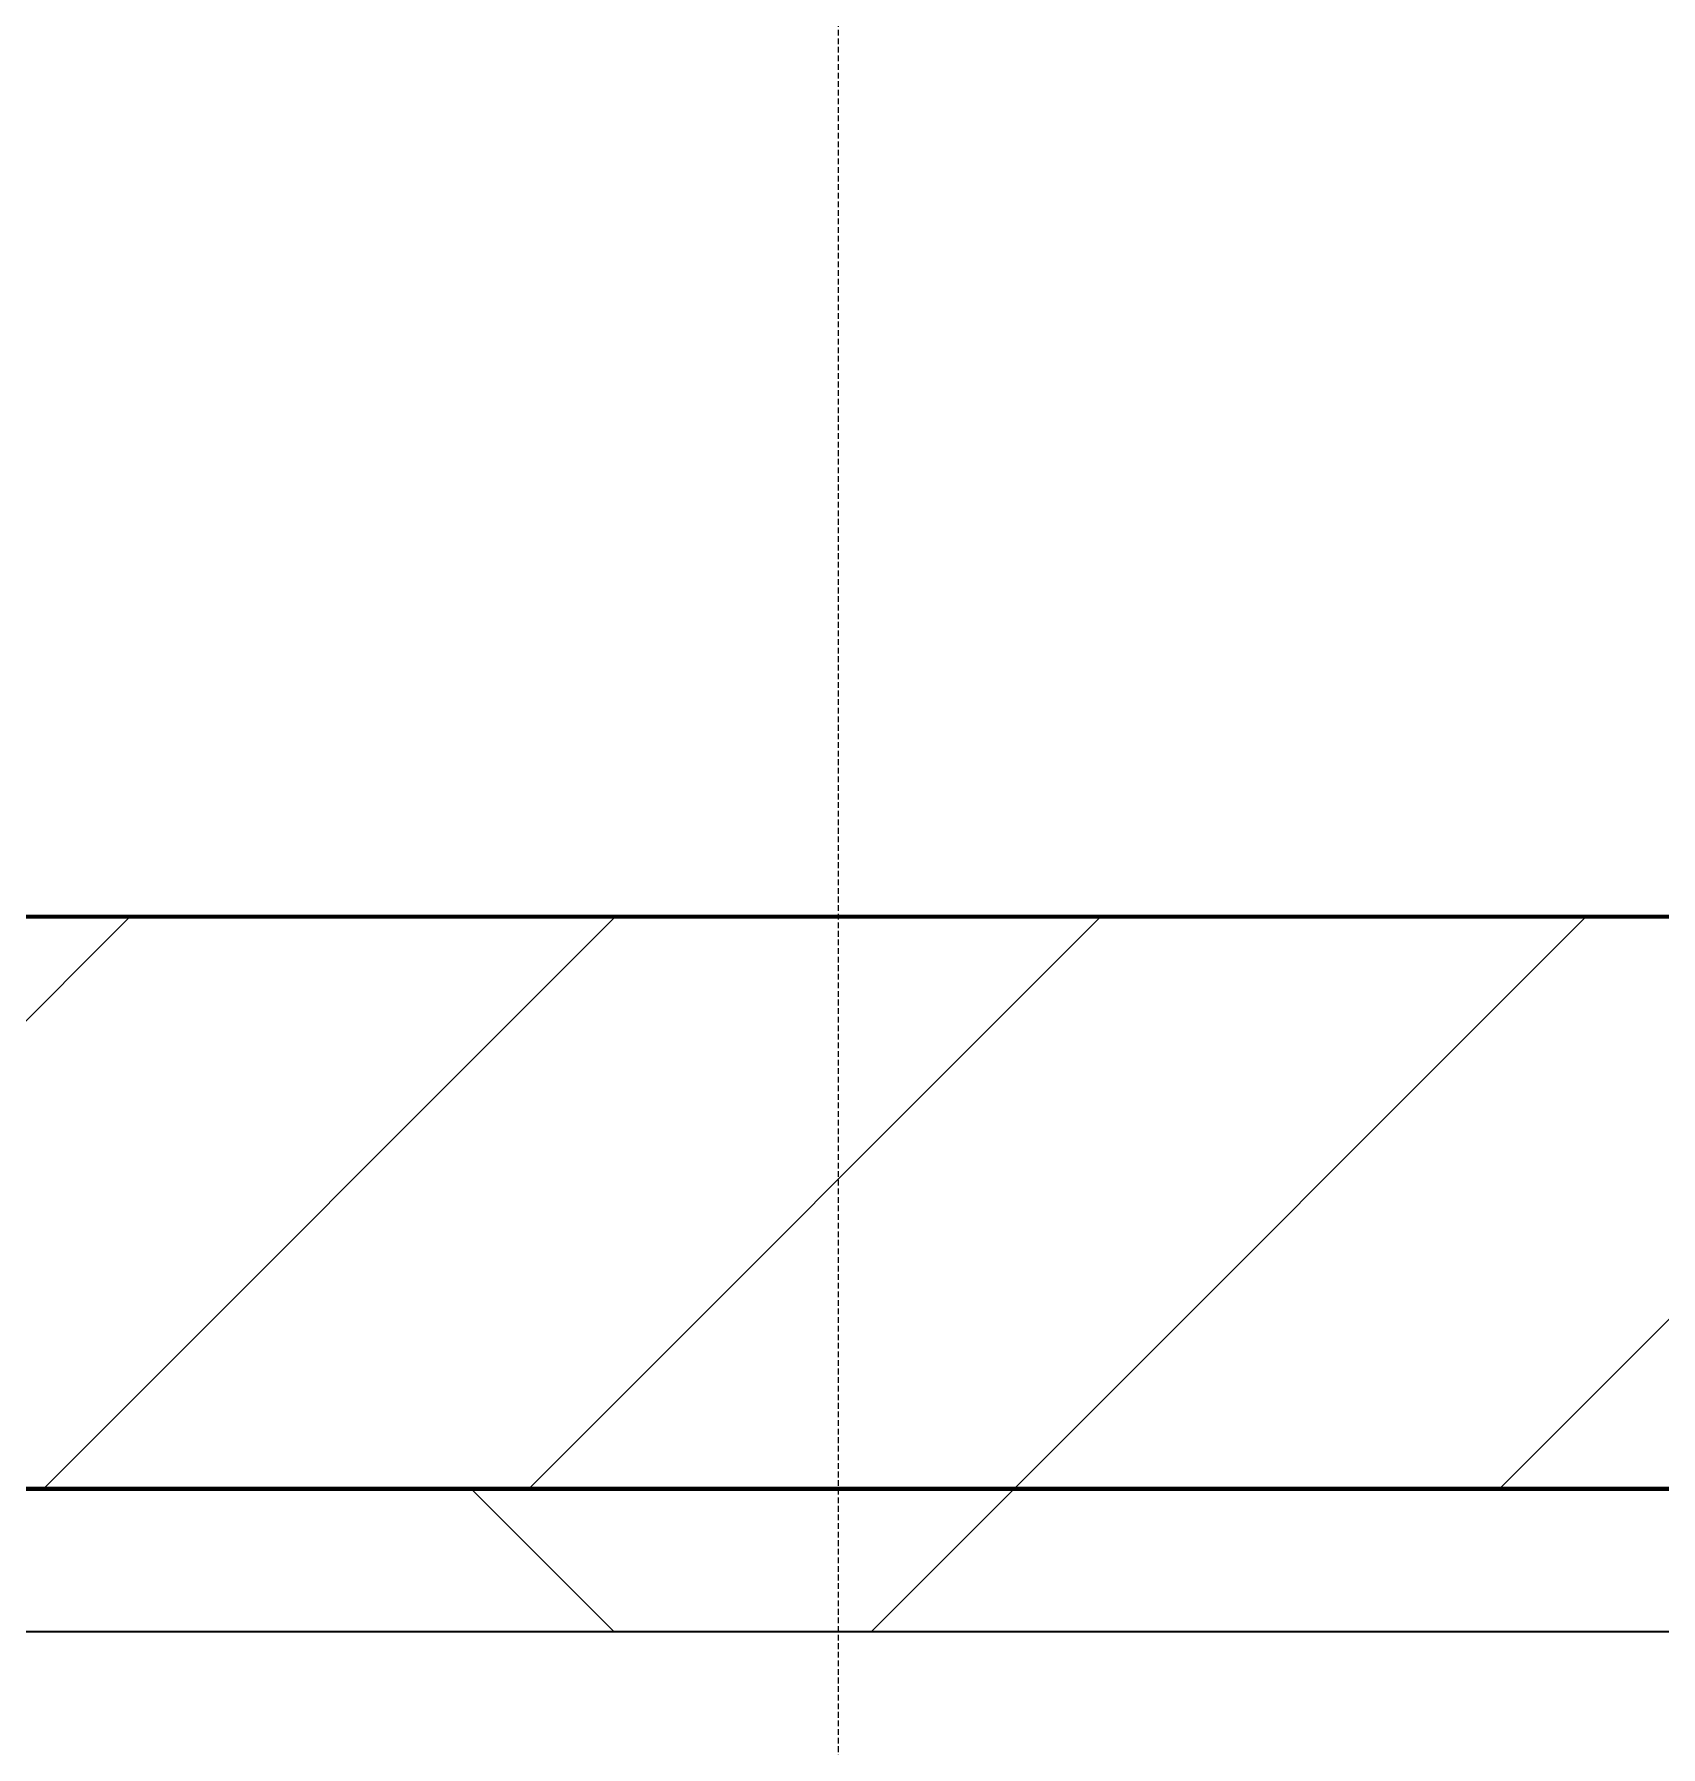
# Model space of a CAD drawing. Header units: millimetres. Extents: x -853228 to -774636, y -17776 to 22455.
# Drawn here: x -790864 to -790295, y 7854 to 8452 of the extents above; entities that cross this region are included whole.
import ezdxf

# ---------------------------------------------------------------- set-up
doc = ezdxf.new("R2010")
doc.units = ezdxf.units.MM
doc.linetypes.add('DPA_Hidden 50', pattern=[3, 2, -1])
for name, color, linetype, lineweight in [('A-DETL', 1, 'Continuous', 70), ('A-GLAZ-CURT', 2, 'Continuous', 9), ('A-WALL', 5, 'Continuous', 35), ('A-WALL-FNSH', 2, 'Continuous', 35), ('A-WALL-PATT', 1, 'Continuous', 35)]:
    doc.layers.add(name, color=color, linetype=linetype, lineweight=lineweight)

# ---------------------------------------------------------------- blocks, each defined once
blk = doc.blocks.new('PPLS-PP19_Custom Tile Pattern - Custom Tile Pattern-V73-4281-01 ENLARGED LOWER PLATFORM LEVEL - REFLECTED CEILING PLAN - SHEET 2')
at = {"layer": 'A-GLAZ-CURT'}
for p, q in [((-300, 0), (300, 0)), ((300, 0), (-300, 0)), ((195.99, 0), (212.99, 0)), ((212.99, 0), (195.99, 0)), ((230.06, 0), (300, 0)), ((-300, -50), (300, -50)), ((300, -50), (-300, -50))]:
    blk.add_line(p, q, dxfattribs=at)
for points, knots in [([(31.18, 0), (25.97, 0), (11.99, 0), (-16.92, 0), (-47.42, 0), (-65.77, 0), (-66.37, 0), (-66.38, 0)], [-4496.803627, -4496.803627, -4496.803627, -4496.803627, -4222.080604, -3745.412743, -2981.410125, -2542.574734, -2498.224237, -2498.224237, -2498.224237, -2498.224237]), ([(-61.69, 0), (-58.18, 0), (-54.2, 0), (-48.53, 0), (-30.79, 0), (-18.03, 0), (8.61, 0), (15.02, 0), (22.91, 0), (31, 0), (39.04, 0), (51.19, 0), (58.74, 0), (61.34, 0), (61.45, 0)], [-3985.537012, -3985.537012, -3985.537012, -3985.537012, -3689.699207, -3546.54457, -3315.260113, -2864.387349, -2439.246196, -2084.094819, -1956.422387, -1818.904206, -1645.594513, -1443.202566, -1228.752106, -1120.932285, -1120.932285, -1120.932285, -1120.932285]), ([(76.63, 0), (74.8, 0), (67.65, 0), (53.52, 0), (37, 0), (24.07, 0), (12.82, 0), (-2.9, 0), (-20.62, 0), (-32.81, 0), (-44.85, 0), (-51.43, 0), (-51.79, 0)], [-3095.572228, -3095.572228, -3095.572228, -3095.572228, -2950.589685, -2634.532728, -2313.748533, -2106.613311, -1925.670641, -1617.263037, -1290.787923, -1039.307308, -819.71621, -644.910881, -644.910881, -644.910881, -644.910881]), ([(-36.78, 0), (-32.43, 0), (-19.22, 0), (8.83, 0), (43.36, 0), (70.92, 0), (82.12, 0), (83.66, 0)], [-6191.144455, -6191.144455, -6191.144455, -6191.144455, -5862.463379, -5340.621928, -4573.028122, -4094.177415, -3869.465285, -3869.465285, -3869.465285, -3869.465285]), ([(30.82, 0), (29.27, 0), (20.14, 0), (3.54, 0), (-16.58, 0), (-34.76, 0), (-36.04, 0)], [-10462.034656, -10462.034656, -10462.034656, -10462.034656, -10363.088938, -9884.23066, -9424.652049, -9182.880979, -9182.880979, -9182.880979, -9182.880979]), ([(70.61, 0), (66.16, 0), (55.8, 0), (39.61, 0), (24.74, 0), (2.64, 0), (-17.84, 0), (-30.57, 0), (-31.82, 0), (-32, 0)], [-4647.237329, -4647.237329, -4647.237329, -4647.237329, -4326.416877, -4098.545751, -3766.694881, -3333.063701, -2994.501669, -2698.150104, -2614.070998, -2614.070998, -2614.070998, -2614.070998]), ([(-28.57, 0), (-26.93, 0), (-20.29, 0), (-11.45, 0), (2.08, 0), (13.15, 0), (21.24, 0), (24.62, 0), (24.72, 0), (24.72, 0)], [-5361.429781, -5361.429781, -5361.429781, -5361.429781, -5261.36855, -5050.479954, -4785.90057, -4596.498881, -4445.288762, -4384.376941, -4376.041937, -4376.041937, -4376.041937, -4376.041937]), ([(-15.19, 0), (-13.07, 0), (7.48, 0), (42.82, 0), (88.72, 0), (120.63, 0), (138.28, 0), (138.53, 0)], [-461.142613, -461.142613, -461.142613, -461.142613, -429.606584, -390.253598, -346.313304, -291.370682, -290.5735, -290.5735, -290.5735, -290.5735]), ([(-2.63, 0), (-2.47, 0), (-1.22, 0), (4.92, 0), (15.97, 0), (22.54, 0), (24.49, 0)], [-226.825321, -226.825321, -226.825321, -226.825321, -220.269177, -206.416616, -198.214427, -187.717507, -187.717507, -187.717507, -187.717507]), ([(103.09, 0), (101.08, 0), (86.31, 0), (63.34, 0), (35.84, 0), (12, 0), (3.08, 0), (-1.67, 0), (-2.25, 0)], [-375.435014, -375.435014, -375.435014, -375.435014, -369.147452, -330.153101, -307.516438, -285.83788, -246.234814, -234.646884, -234.646884, -234.646884, -234.646884]), ([(6.86, 0), (14.67, 0), (23.38, 0), (37.44, 0), (45.92, 0), (57.76, 0), (64.47, 0), (72.74, 0), (74.68, 0), (75.39, 0)], [-1645.896554, -1645.896554, -1645.896554, -1645.896554, -1206.526904, -1089.329421, -901.315459, -753.071572, -495.328968, -421.953223, -334.951786, -334.951786, -334.951786, -334.951786]), ([(24.69, 0), (24.54, 0), (20.99, 0), (15.48, 0), (10.8, 0), (9.63, 0)], [-4368.572414, -4368.572414, -4368.572414, -4368.572414, -4306.476363, -4080.000647, -3772.857994, -3772.857994, -3772.857994, -3772.857994]), ([(18.16, 0), (19.15, 0), (24.25, 0), (25.66, 0), (26.12, 0)], [-5700.113719, -5700.113719, -5700.113719, -5700.113719, -5554.232259, -5302.431367, -5302.431367, -5302.431367, -5302.431367]), ([(74.51, 0), (74.11, 0), (70.52, 0), (62.26, 0), (51.85, 0), (43.81, 0), (29.53, 0), (20.67, 0), (18.85, 0), (18.16, 0)], [-6947.744629, -6947.744629, -6947.744629, -6947.744629, -6924.452779, -6738.82075, -6548.303034, -6314.283804, -6135.05769, -5972.647715, -5832.674503, -5832.674503, -5832.674503, -5832.674503]), ([(27.44, 0), (27.9, 0), (29.54, 0), (38.07, 0), (53.39, 0), (71.67, 0), (84.83, 0), (86.01, 0), (92.51, 0), (94.33, 0)], [-5037.309798, -5037.309798, -5037.309798, -5037.309798, -4887.603822, -4705.298446, -4353.683244, -3960.84581, -3759.045785, -3336.541051, -2783.776468, -2783.776468, -2783.776468, -2783.776468]), ([(27.89, 0), (29.09, 0), (33.4, 0), (48.37, 0), (62.74, 0), (71.89, 0), (73.96, 0)], [-147.777612, -147.777612, -147.777612, -147.777612, -135.792042, -118.513713, -97.899267, -91.861759, -91.861759, -91.861759, -91.861759]), ([(53.18, 0), (53.06, 0), (52.22, 0), (44.99, 0), (36.46, 0), (30.82, 0)], [-622.740158, -622.740158, -622.740158, -622.740158, -566.066452, -360.610861, 0, 0, 0, 0]), ([(136.44, 0), (121.66, 0), (86.93, 0), (51.16, 0), (31.18, 0)], [-106.750556, -106.750556, -106.750556, -106.750556, -59.610984, 0, 0, 0, 0]), ([(168.37, 0), (167.68, 0), (162.47, 0), (147.02, 0), (109.77, 0), (76.86, 0), (57.82, 0), (46.51, 0), (41.18, 0), (36.02, 0), (35.54, 0), (35.54, 0)], [-543.375029, -543.375029, -543.375029, -543.375029, -530.793311, -458.593899, -401.860199, -357.622665, -341.267687, -334.000314, -326.15566, -319.318397, -317.489778, -317.489778, -317.489778, -317.489778]), ([(36.29, 0), (37.77, 0), (48.82, 0), (64.79, 0), (95.91, 0), (124.45, 0), (132.42, 0), (134.6, 0)], [-314.598523, -314.598523, -314.598523, -314.598523, -305.899624, -287.17622, -249.500363, -194.761443, -152.241002, -152.241002, -152.241002, -152.241002]), ([(61.47, 0), (61.47, 0), (61.21, 0), (54.61, 0), (53.71, 0), (53.56, 0)], [-1113.311073, -1113.311073, -1113.311073, -1113.311073, -1096.402191, -891.204116, -747.28819, -747.28819, -747.28819, -747.28819]), ([(74.13, 0), (73.48, 0), (72.34, 0), (71.05, 0), (70.61, 0)], [-96.817444, -96.817444, -96.817444, -96.817444, -31.537676, 0, 0, 0, 0]), ([(75.05, 0), (84.38, 0), (102.38, 0), (116.36, 0), (128.63, 0), (128.95, 0)], [-90.810791, -90.810791, -90.810791, -90.810791, -63.759246, -39.050993, -35.895543, -35.895543, -35.895543, -35.895543]), ([(114.39, 0), (114.2, 0), (112.08, 0), (105.42, 0), (92.38, 0), (85.89, 0), (78, 0), (75.09, 0)], [-8148.58938, -8148.58938, -8148.58938, -8148.58938, -8105.191388, -7723.759874, -7531.75727, -7135.649961, -6959.41517, -6959.41517, -6959.41517, -6959.41517]), ([(94.4, 0), (94.4, 0), (94.64, 0), (99.11, 0), (108.97, 0), (120.79, 0), (139.94, 0), (163.31, 0), (185.23, 0), (193.62, 0), (194.69, 0), (194.79, 0)], [-2348.345796, -2348.345796, -2348.345796, -2348.345796, -2310.419338, -2233.599744, -2052.234781, -1843.028543, -1530.39897, -1095.004608, -529.74427, -295.064701, -265.121568, -265.121568, -265.121568, -265.121568]), ([(129.02, 0), (129.02, 0), (124.41, 0), (122.35, 0), (114.96, 0), (108.04, 0), (103.09, 0)], [-35.386604, -35.386604, -35.386604, -35.386604, -31.430235, -22.807238, -15.488593, 0, 0, 0, 0]), ([(157.9, 0), (156.77, 0), (151.67, 0), (143.29, 0), (134.04, 0), (126.24, 0), (118.6, 0), (114.23, 0), (111.98, 0), (105.66, 0), (105.23, 0), (105.23, 0)], [-10292.955006, -10292.955006, -10292.955006, -10292.955006, -10098.273015, -9847.788484, -9677.714971, -9567.007022, -9453.21225, -9220.200448, -9012.77275, -8966.157302, -8929.495943, -8929.495943, -8929.495943, -8929.495943]), ([(105.26, 0), (105.52, 0), (111.01, 0), (112.65, 0), (113.59, 0)], [-8920.561005, -8920.561005, -8920.561005, -8920.561005, -8814.835624, -8577.462505, -8577.462505, -8577.462505, -8577.462505]), ([(128.58, 0), (128.8, 0), (130.16, 0), (139.26, 0), (152.67, 0), (161.24, 0), (162.19, 0), (162.75, 0)], [-633.326174, -633.326174, -633.326174, -633.326174, -627.736123, -618.981161, -602.094757, -592.980799, -581.414464, -581.414464, -581.414464, -581.414464]), ([(137.1, 0), (136, 0), (133.64, 0), (129.87, 0), (129.11, 0)], [-670.405967, -670.405967, -670.405967, -670.405967, -651.020627, -640.742133, -640.742133, -640.742133, -640.742133]), ([(193.8, 0), (193.33, 0), (190.11, 0), (183.13, 0), (171, 0), (161.95, 0), (161.28, 0), (158.35, 0), (157.85, 0), (157.77, 0)], [-11665.349007, -11665.349007, -11665.349007, -11665.349007, -11565.880756, -11105.624034, -10839.086983, -10768.332124, -10666.779182, -10580.760289, -10550.278881, -10550.278881, -10550.278881, -10550.278881]), ([(300, 0), (286.53, 0), (254.22, 0), (207.11, 0), (177.41, 0), (159.34, 0), (158.33, 0), (158.3, 0)], [-285.253232, -285.253232, -285.253232, -285.253232, -244.693688, -187.987675, -143.776725, -129.632772, -123.352749, -123.352749, -123.352749, -123.352749]), ([(159.07, 0), (159.13, 0), (160.84, 0), (165.21, 0), (174.15, 0), (185.98, 0), (203.11, 0), (210.5, 0), (212.93, 0)], [-115.643202, -115.643202, -115.643202, -115.643202, -114.681583, -87.660824, -65.295536, -41.623857, -24.459831, -16.323246, -16.323246, -16.323246, -16.323246]), ([(162.75, 0), (165.4, 0), (170.91, 0), (172.61, 0), (172.61, 0)], [-111.264224, -111.264224, -111.264224, -111.264224, -56.742688, -19.085662, -19.085662, -19.085662, -19.085662]), ([(247.1, 0), (246.76, 0), (245.04, 0), (238.34, 0), (226.56, 0), (221.1, 0), (200.27, 0), (182.99, 0), (174.27, 0), (169.67, 0), (168.99, 0)], [-9649.085549, -9649.085549, -9649.085549, -9649.085549, -9581.591397, -9406.094246, -9221.510254, -9016.44624, -8717.832359, -8253.978395, -8152.463617, -8069.855175, -8069.855175, -8069.855175, -8069.855175]), ([(212.83, 0), (212.71, 0), (209.8, 0), (203.98, 0), (187.54, 0), (175.3, 0), (169.49, 0)], [-199.140116, -199.140116, -199.140116, -199.140116, -198.527383, -184.406837, -162.427601, -142.916156, -142.916156, -142.916156, -142.916156]), ([(171.51, 0), (176.48, 0), (193.23, 0), (201.73, 0), (208.81, 0), (213.9, 0), (241.96, 0), (266.73, 0), (281.71, 0), (291.71, 0), (296.52, 0), (297.86, 0), (298.09, 0)], [-7971.819559, -7971.819559, -7971.819559, -7971.819559, -7784.112253, -7606.717214, -7289.299508, -7042.621073, -6582.165592, -6068.460911, -5766.029927, -5566.724884, -5280.360606, -5199.253518, -5199.253518, -5199.253518, -5199.253518]), ([(172.07, 0), (177.66, 0), (187.87, 0), (201.08, 0), (207.47, 0), (213.96, 0), (215.11, 0)], [-255.364076, -255.364076, -255.364076, -255.364076, -237.955587, -223.92608, -215.862851, -208.75215, -208.75215, -208.75215, -208.75215]), ([(300, 0), (288.22, 0), (262, 0), (230.43, 0), (219.94, 0), (219.02, 0)], [-12528.858583, -12528.858583, -12528.858583, -12528.858583, -11905.454923, -11162.864862, -10856.732305, -10856.732305, -10856.732305, -10856.732305]), ([(219.9, 0), (220.86, 0), (227.84, 0), (242.06, 0), (246.54, 0), (246.96, 0)], [-10670.940496, -10670.940496, -10670.940496, -10670.940496, -10511.382485, -9925.173265, -9834.877357, -9834.877357, -9834.877357, -9834.877357]), ([(284.76, 0), (284.76, 0), (285.09, 0), (287.47, 0), (293.59, 0), (297.76, 0), (300, 0)], [-4110.630118, -4110.630118, -4110.630118, -4110.630118, -4053.389046, -3959.664717, -3862.421465, -3746.95702, -3746.95702, -3746.95702, -3746.95702]), ([(297.38, 0), (295.84, 0), (291.62, 0), (285.38, 0), (284.87, 0)], [-4803.172655, -4803.172655, -4803.172655, -4803.172655, -4358.271401, -4143.037883, -4143.037883, -4143.037883, -4143.037883])]:
    blk.add_open_spline(points, degree=3, knots=knots, dxfattribs=at)
for points in [[(24.49, 0), (25.23, 0), (25.72, 0), (26.04, 0)], [(76.22, 0), (76.01, 0), (75.68, 0), (75.27, 0)], [(80.35, 0), (79.57, 0), (78.27, 0), (76.63, 0)], [(84.06, 0), (83.48, 0), (82.41, 0), (81.72, 0)], [(168.74, 0), (168.74, 0), (169.81, 0), (171.51, 0)], [(195.11, 0), (194.91, 0), (194.44, 0), (193.8, 0)], [(215.22, 0), (214.71, 0), (213.84, 0), (212.95, 0)], [(213.75, 0), (218.4, 0), (223.35, 0), (230.06, 0)]]:
    blk.add_open_spline(points, degree=3, dxfattribs=at)
blk = doc.blocks.new('PPLS-PP19_Custom Tile Pattern - Custom Tile Pattern-V74-4281-01 ENLARGED LOWER PLATFORM LEVEL - REFLECTED CEILING PLAN - SHEET 2')
at = {"layer": 'A-GLAZ-CURT'}
for p, q in [((-300, 0), (300, 0)), ((300, 0), (-300, 0)), ((-293.07, 0), (-275.75, 0)), ((-275.75, 0), (-293.07, 0)), ((-222.32, 0), (-205, 0)), ((-205, 0), (-222.32, 0)), ((-300, -50), (300, -50)), ((300, -50), (-300, -50))]:
    blk.add_line(p, q, dxfattribs=at)
at = {"layer": 'A-GLAZ-CURT', "flags": 128}
for points in [[(-300, 0), (-291.56, 0), (-283.3, 0), (-275.2, 0), (-267.26, 0), (-259.45, 0), (-251.77, 0), (-244.2, 0), (-236.74, 0), (-229.36, 0), (-222.06, 0), (-214.83, 0), (-207.71, 0), (-200.76, 0), (-194.02, 0), (-187.54, 0), (-181.38, 0)], [(-180.22, 0), (-184.81, 0), (-190.44, 0), (-196.37, 0), (-202.58, 0), (-209.04, 0), (-215.73, 0), (-222.63, 0), (-229.72, 0), (-236.97, 0), (-244.39, 0), (-251.96, 0), (-259.67, 0), (-267.51, 0), (-275.48, 0), (-283.55, 0), (-291.73, 0), (-300, 0)], [(-180.21, 0), (-175.58, 0), (-170.25, 0), (-165.64, 0), (-162.01, 0), (-159.53, 0), (-157.46, 0), (-154.52, 0), (-149.42, 0), (-141.84, 0), (-132.81, 0), (-126.08, 0)], [(-125.17, 0), (-128.55, 0), (-134.16, 0), (-140.03, 0), (-145.5, 0), (-150.63, 0), (-155.53, 0), (-160.27, 0), (-164.95, 0), (-169.65, 0), (-174.47, 0), (-179.49, 0)]]:
    blk.add_lwpolyline(points, dxfattribs=at)
at = {"layer": 'A-GLAZ-CURT'}
for points, knots in [([(-300, 0), (-284.65, 0), (-236.57, 0), (-174.61, 0), (-129.95, 0), (-110.8, 0), (-99.5, 0), (-91.46, 0)], [-5323.127839, -5323.127839, -5323.127839, -5323.127839, -4502.809032, -2700.551212, -1002.059161, -460.363443, 0, 0, 0, 0]), ([(-249.17, 0), (-260.08, 0), (-276.57, 0), (-294.48, 0), (-300, 0)], [-14389.160037, -14389.160037, -14389.160037, -14389.160037, -13729.592194, -13439.944408, -13439.944408, -13439.944408, -13439.944408]), ([(-180.28, 0), (-181.91, 0), (-189.1, 0), (-209.77, 0), (-232.01, 0), (-255.22, 0), (-262.59, 0), (-264.9, 0), (-265.4, 0)], [-1859.507641, -1859.507641, -1859.507641, -1859.507641, -1755.085331, -1400.429864, -858.079193, -543.655514, -208.940337, 0, 0, 0, 0]), ([(-258.6, 0), (-257.91, 0), (-255.37, 0), (-251.84, 0), (-249.19, 0)], [-5722.54675, -5722.54675, -5722.54675, -5722.54675, -5657.471696, -5507.484205, -5507.484205, -5507.484205, -5507.484205]), ([(-248.36, 0), (-246.95, 0), (-238.19, 0), (-225.99, 0), (-213.1, 0), (-200.2, 0), (-189.79, 0), (-182.35, 0), (-180.24, 0)], [-5492.108626, -5492.108626, -5492.108626, -5492.108626, -5413.335975, -5017.494783, -4832.723979, -4666.091899, -4349.945572, -4231.250308, -4231.250308, -4231.250308, -4231.250308]), ([(-111.29, 0), (-118.62, 0), (-148.18, 0), (-193.74, 0), (-236.28, 0), (-248.21, 0)], [-17865.237847, -17865.237847, -17865.237847, -17865.237847, -17136.203329, -15131.813646, -14408.49639, -14408.49639, -14408.49639, -14408.49639]), ([(-181.38, 0), (-186.68, 0), (-200.51, 0), (-216.65, 0), (-231.26, 0), (-233.46, 0), (-234, 0)], [-1707.279905, -1707.279905, -1707.279905, -1707.279905, -1422.553702, -978.033455, -846.069444, -682.911962, -682.911962, -682.911962, -682.911962]), ([(-233.49, 0), (-233.44, 0), (-232.38, 0), (-230.74, 0), (-225.3, 0), (-223.63, 0)], [-455.274641, -455.274641, -455.274641, -455.274641, -440.605512, -119.536984, 0, 0, 0, 0]), ([(-223.63, 0), (-219.39, 0), (-206.17, 0), (-191.9, 0), (-182.33, 0), (-180.72, 0)], [-5463.295695, -5463.295695, -5463.295695, -5463.295695, -5161.076232, -4739.070012, -4653.918555, -4653.918555, -4653.918555, -4653.918555]), ([(-137.88, 0), (-140.56, 0), (-147.66, 0), (-147.69, 0), (-158.72, 0), (-171.79, 0), (-177.6, 0), (-180.24, 0)], [-3187.727384, -3187.727384, -3187.727384, -3187.727384, -2919.378265, -2477.344047, -2237.412286, -2029.680487, -1860.469161, -1860.469161, -1860.469161, -1860.469161]), ([(-180.24, 0), (-176.81, 0), (-167.26, 0), (-152.12, 0), (-136.84, 0), (-127.33, 0), (-124.19, 0), (-123.43, 0), (-123.28, 0)], [-4645.545731, -4645.545731, -4645.545731, -4645.545731, -4465.409639, -4149.119819, -3839.893365, -3647.167523, -3488.92562, -3439.852845, -3439.852845, -3439.852845, -3439.852845]), ([(-133.82, 0), (-135.51, 0), (-137.8, 0), (-149.31, 0), (-162.01, 0), (-172.43, 0), (-179.57, 0), (-180.23, 0)], [-2731.647847, -2731.647847, -2731.647847, -2731.647847, -2418.507304, -2308.929706, -2113.765672, -1763.376603, -1727.988715, -1727.988715, -1727.988715, -1727.988715]), ([(-179.89, 0), (-175.9, 0), (-168.55, 0), (-158.7, 0), (-157.22, 0)], [-4224.698943, -4224.698943, -4224.698943, -4224.698943, -4000.813434, -3840.635403, -3840.635403, -3840.635403, -3840.635403]), ([(-152.35, 0), (-151.03, 0), (-147.71, 0), (-143.57, 0), (-138.62, 0)], [-3494.978217, -3494.978217, -3494.978217, -3494.978217, -3371.022232, -3227.460399, -3227.460399, -3227.460399, -3227.460399]), ([(-118.78, 0), (-121.86, 0), (-126.28, 0), (-136.96, 0), (-147.46, 0), (-150.03, 0), (-150.57, 0)], [-5938.474035, -5938.474035, -5938.474035, -5938.474035, -5700.061948, -5508.838257, -5298.784692, -5196.16478, -5196.16478, -5196.16478, -5196.16478]), ([(-150.34, 0), (-150.07, 0), (-147.75, 0), (-142.6, 0), (-127.86, 0), (-116.42, 0), (-112.25, 0)], [-4948.728362, -4948.728362, -4948.728362, -4948.728362, -4883.323924, -4440.880425, -4054.690705, -3835.264481, -3835.264481, -3835.264481, -3835.264481]), ([(-111.3, 0), (-120.4, 0), (-131.58, 0), (-147.74, 0), (-149.07, 0)], [-6959.776463, -6959.776463, -6959.776463, -6959.776463, -6449.282163, -6277.220794, -6277.220794, -6277.220794, -6277.220794]), ([(-148.23, 0), (-146.94, 0), (-140.15, 0), (-137.28, 0), (-133.93, 0), (-128.78, 0), (-126.5, 0)], [-6162.058746, -6162.058746, -6162.058746, -6162.058746, -6017.569127, -5560.701257, -5364.112219, -5231.017328, -5231.017328, -5231.017328, -5231.017328]), ([(-86.16, 0), (-91.37, 0), (-104.13, 0), (-122.65, 0), (-139.03, 0), (-146.11, 0), (-146.95, 0)], [-1681.3698, -1681.3698, -1681.3698, -1681.3698, -1374.161226, -945.742622, -741.901385, -489.130243, -489.130243, -489.130243, -489.130243]), ([(-146.69, 0), (-146.59, 0), (-145.49, 0), (-135.69, 0), (-128.29, 0), (-125.15, 0)], [-420.34245, -420.34245, -420.34245, -420.34245, -406.956646, -290.263673, 0, 0, 0, 0]), ([(-127.41, 0), (-131.63, 0), (-133.16, 0), (-134.09, 0), (-134.15, 0)], [-8540.990293, -8540.990293, -8540.990293, -8540.990293, -8266.114998, -8246.473386, -8246.473386, -8246.473386, -8246.473386]), ([(-134.15, 0), (-133.32, 0), (-130.31, 0), (-117.33, 0), (-92.04, 0), (-74.02, 0), (-62.74, 0), (-60.36, 0), (-59.97, 0)], [-7657.439573, -7657.439573, -7657.439573, -7657.439573, -7293.749979, -6839.55839, -6236.997189, -5713.340575, -5140.470607, -5006.787413, -5006.787413, -5006.787413, -5006.787413]), ([(-120.13, 0), (-120.14, 0), (-120.24, 0), (-121.3, 0), (-129.25, 0), (-133.82, 0)], [-2933.992132, -2933.992132, -2933.992132, -2933.992132, -2920.575025, -2840.280255, -2731.647847, -2731.647847, -2731.647847, -2731.647847]), ([(-113.43, 0), (-113.44, 0), (-113.96, 0), (-119.73, 0), (-125.43, 0), (-127.03, 0), (-127.41, 0)], [-328.499627, -328.499627, -328.499627, -328.499627, -282.672656, -98.539552, -24.539552, 0, 0, 0, 0]), ([(-126.5, 0), (-122.44, 0), (-117.47, 0), (-112.68, 0), (-112.43, 0)], [-5231.017328, -5231.017328, -5231.017328, -5231.017328, -4994.692869, -4981.921265, -4981.921265, -4981.921265, -4981.921265]), ([(-125.15, 0), (-124.93, 0), (-122.05, 0), (-116.67, 0), (-111.67, 0)], [-3362.7396, -3362.7396, -3362.7396, -3362.7396, -3342.215224, -3082.5113, -3082.5113, -3082.5113, -3082.5113]), ([(-122.08, 0), (-122.01, 0), (-121.69, 0), (-121.2, 0), (-120.88, 0)], [-3136.336417, -3136.336417, -3136.336417, -3136.336417, -3110.304437, -3035.164275, -3035.164275, -3035.164275, -3035.164275]), ([(-36.33, 0), (-36.43, 0), (-37.27, 0), (-45.02, 0), (-46.13, 0), (-60.59, 0), (-81.23, 0), (-99.51, 0), (-114.02, 0), (-117.28, 0), (-118.78, 0)], [-1855.773136, -1855.773136, -1855.773136, -1855.773136, -1810.870157, -1672.078046, -1405.135169, -1060.00838, -740.068933, -229.489605, -116.330425, 0, 0, 0, 0]), ([(-117.74, 0), (-117.19, 0), (-114.78, 0), (-113.43, 0), (-113.43, 0)], [-821.249067, -821.249067, -821.249067, -821.249067, -394.672656, -330.879064, -330.879064, -330.879064, -330.879064]), ([(-42.62, 0), (-42.95, 0), (-46.48, 0), (-58.97, 0), (-85.2, 0), (-103.22, 0), (-110.65, 0), (-111.36, 0)], [-3613.495893, -3613.495893, -3613.495893, -3613.495893, -3538.256648, -2842.901703, -2193.204658, -1433.981041, -1349.628794, -1349.628794, -1349.628794, -1349.628794]), ([(-111.29, 0), (-110.81, 0), (-102.92, 0), (-90.42, 0), (-75.26, 0), (-68.41, 0), (-65.12, 0), (-63.63, 0)], [-3818.323716, -3818.323716, -3818.323716, -3818.323716, -3793.097032, -3402.597032, -3144.956779, -3050.982048, -2969.237017, -2969.237017, -2969.237017, -2969.237017]), ([(-111.28, 0), (-103.27, 0), (-86.09, 0), (-63.44, 0), (-54.4, 0), (-48.53, 0), (-30.79, 0), (-18.03, 0), (8.61, 0), (15.02, 0), (22.02, 0), (25.34, 0), (26.52, 0)], [-4961.795037, -4961.795037, -4961.795037, -4961.795037, -4542.524482, -4008.285538, -3689.699207, -3546.54457, -3315.260113, -2864.387349, -2439.246196, -2084.094819, -1956.422387, -1888.633732, -1888.633732, -1888.633732, -1888.633732]), ([(-111.2, 0), (-107.88, 0), (-98.9, 0), (-85.29, 0), (-71.67, 0), (-65.93, 0), (-65.07, 0)], [-3074.362186, -3074.362186, -3074.362186, -3074.362186, -2902.289527, -2605.247022, -2322.099534, -2241.8264, -2241.8264, -2241.8264, -2241.8264]), ([(-111.16, 0), (-110.68, 0), (-106.82, 0), (-96.78, 0), (-72.94, 0), (-54.86, 0), (-42.35, 0)], [-5480.487471, -5480.487471, -5480.487471, -5480.487471, -5430.283136, -5103.229623, -4799.173296, -4151.689724, -4151.689724, -4151.689724, -4151.689724]), ([(9.32, 0), (9.08, 0), (7.65, 0), (2.57, 0), (-12.23, 0), (-25.64, 0), (-40, 0), (-56.24, 0), (-75.59, 0), (-94, 0), (-107.46, 0), (-110.88, 0), (-111.04, 0)], [-2922.926651, -2922.926651, -2922.926651, -2922.926651, -2882.788014, -2720.818881, -2518.50168, -2125.455881, -1792.521578, -1466.981642, -1208.454564, -789.402658, -501.969187, -487.154442, -487.154442, -487.154442, -487.154442]), ([(-26.75, 0), (-27.82, 0), (-36.18, 0), (-53.55, 0), (-78.2, 0), (-100.35, 0), (-109.96, 0), (-110.5, 0)], [-8718.362214, -8718.362214, -8718.362214, -8718.362214, -8532.293389, -8073.216054, -7508.296369, -7004.680444, -6974.689771, -6974.689771, -6974.689771, -6974.689771]), ([(-72.93, 0), (-75.51, 0), (-86.2, 0), (-99.99, 0), (-110.38, 0)], [-19442.345229, -19442.345229, -19442.345229, -19442.345229, -18935.241197, -17895.283523, -17895.283523, -17895.283523, -17895.283523]), ([(-91.46, 0), (-90.09, 0), (-84.7, 0), (-77.43, 0), (-72.73, 0), (-72.64, 0), (-72.64, 0)], [-19832.387487, -19832.387487, -19832.387487, -19832.387487, -19753.885894, -19541.04734, -19478.625389, -19471.062469, -19471.062469, -19471.062469, -19471.062469]), ([(-63.96, 0), (-64.13, 0), (-72.5, 0), (-80.63, 0), (-86.16, 0)], [-2171.769325, -2171.769325, -2171.769325, -2171.769325, -2007.031671, -1681.3698, -1681.3698, -1681.3698, -1681.3698]), ([(-29.03, 0), (-33.97, 0), (-43.74, 0), (-56.37, 0), (-71.66, 0), (-77.83, 0), (-82.66, 0), (-83.28, 0), (-83.28, 0)], [-2680.714891, -2680.714891, -2680.714891, -2680.714891, -2413.671296, -2161.752162, -2006.592567, -1646.621388, -1424.436217, -1393.971743, -1393.971743, -1393.971743, -1393.971743]), ([(-83.28, 0), (-83.28, 0), (-82.91, 0), (-76.14, 0), (-62.97, 0), (-51.78, 0), (-44.89, 0), (-43.5, 0)], [-1393.4169, -1393.4169, -1393.4169, -1393.4169, -1353.722004, -1274.333717, -1073.56893, -651.549973, -536.142978, -536.142978, -536.142978, -536.142978]), ([(-66.39, 0), (-66.39, 0), (-63.63, 0), (-56.22, 0), (-46.53, 0), (-42.33, 0)], [-2493.31794, -2493.31794, -2493.31794, -2493.31794, -2315.303971, -1809.437387, -1360.480666, -1360.480666, -1360.480666, -1360.480666]), ([(-42.61, 0), (-45.71, 0), (-55.97, 0), (-65.77, 0), (-66.37, 0), (-66.38, 0)], [-3164.417367, -3164.417367, -3164.417367, -3164.417367, -2981.410125, -2542.574734, -2498.224237, -2498.224237, -2498.224237, -2498.224237]), ([(-63.63, 0), (-61.49, 0), (-57.39, 0), (-54.49, 0), (-46.55, 0), (-43.07, 0)], [-2969.237017, -2969.237017, -2969.237017, -2969.237017, -2851.217951, -2734.127174, -2474.780881, -2474.780881, -2474.780881, -2474.780881]), ([(-58.83, 0), (-58.37, 0), (-57.29, 0), (-54.23, 0), (-46.54, 0), (-43.02, 0), (-42.32, 0)], [-4859.52896, -4859.52896, -4859.52896, -4859.52896, -4680.891996, -4469.85053, -4321.566175, -4281.319101, -4281.319101, -4281.319101, -4281.319101]), ([(-51.83, 0), (-51.83, 0), (-51.78, 0), (-47.4, 0), (-46.37, 0), (-43.45, 0), (-42.49, 0)], [-632.814994, -632.814994, -632.814994, -632.814994, -627.965721, -508.377888, -260.442412, -162.583442, -162.583442, -162.583442, -162.583442]), ([(76.63, 0), (74.8, 0), (67.65, 0), (53.52, 0), (37, 0), (24.07, 0), (12.82, 0), (-2.9, 0), (-20.62, 0), (-32.81, 0), (-44.85, 0), (-51.43, 0), (-51.79, 0)], [-3095.572228, -3095.572228, -3095.572228, -3095.572228, -2950.589685, -2634.532728, -2313.748533, -2106.613311, -1925.670641, -1617.263037, -1290.787923, -1039.307308, -819.71621, -644.910881, -644.910881, -644.910881, -644.910881]), ([(31.18, 0), (25.97, 0), (11.99, 0), (-13.33, 0), (-32.59, 0), (-42.35, 0)], [-4496.803627, -4496.803627, -4496.803627, -4496.803627, -4222.080604, -3745.412743, -3169.52693, -3169.52693, -3169.52693, -3169.52693]), ([(-36.62, 0), (-36.62, 0), (-39.68, 0), (-41.38, 0), (-42.35, 0)], [-4069.478503, -4069.478503, -4069.478503, -4069.478503, -3858.647035, -3634.683072, -3634.683072, -3634.683072, -3634.683072]), ([(-42.28, 0), (-39.93, 0), (-35.82, 0), (-33.57, 0), (-29.94, 0), (-28.57, 0)], [-501.503546, -501.503546, -501.503546, -501.503546, -296.515819, -83.513472, 0, 0, 0, 0]), ([(-41.83, 0), (-41.52, 0), (-40.7, 0), (-40.46, 0), (-40.44, 0)], [-2440.80264, -2440.80264, -2440.80264, -2440.80264, -2410.990208, -2350.645972, -2350.645972, -2350.645972, -2350.645972]), ([(-41.76, 0), (-39.9, 0), (-37.72, 0), (-36.92, 0), (-36.77, 0)], [-4270.495146, -4270.495146, -4270.495146, -4270.495146, -4161.040818, -4106.245333, -4106.245333, -4106.245333, -4106.245333]), ([(-41.72, 0), (-40.26, 0), (-29.59, 0), (-12.78, 0), (4.23, 0), (9.64, 0), (10.14, 0), (10.18, 0)], [-4140.812756, -4140.812756, -4140.812756, -4140.812756, -4065.652676, -3589.737505, -3285.047089, -3066.359526, -3044.715262, -3044.715262, -3044.715262, -3044.715262]), ([(-41.55, 0), (-38.14, 0), (-32.5, 0), (-29.82, 0), (-29.19, 0)], [-1332.38626, -1332.38626, -1332.38626, -1332.38626, -963.711516, -666.19313, -666.19313, -666.19313, -666.19313]), ([(-36.78, 0), (-32.43, 0), (-19.22, 0), (8.83, 0), (43.36, 0), (70.92, 0), (82.12, 0), (83.66, 0)], [-6191.144455, -6191.144455, -6191.144455, -6191.144455, -5862.463379, -5340.621928, -4573.028122, -4094.177415, -3869.465285, -3869.465285, -3869.465285, -3869.465285]), ([(-36.29, 0), (-36.29, 0), (-34.66, 0), (-28.88, 0), (-26.95, 0), (-26.54, 0)], [-9150.272121, -9150.272121, -9150.272121, -9150.272121, -9057.163041, -8919.836787, -8834.607043, -8834.607043, -8834.607043, -8834.607043]), ([(30.82, 0), (29.27, 0), (20.14, 0), (3.54, 0), (-16.58, 0), (-34.76, 0), (-36.04, 0)], [-10462.034656, -10462.034656, -10462.034656, -10462.034656, -10363.088938, -9884.23066, -9424.652049, -9182.880979, -9182.880979, -9182.880979, -9182.880979]), ([(-33.34, 0), (-33.34, 0), (-32.93, 0), (-31.16, 0), (-30.52, 0)], [-2415.024266, -2415.024266, -2415.024266, -2415.024266, -2357.633367, -2323.618664, -2323.618664, -2323.618664, -2323.618664]), ([(26.01, 0), (25.86, 0), (18.28, 0), (2.64, 0), (-17.84, 0), (-30.57, 0), (-31.82, 0), (-32, 0)], [-3775.88033, -3775.88033, -3775.88033, -3775.88033, -3766.694881, -3333.063701, -2994.501669, -2698.150104, -2614.070998, -2614.070998, -2614.070998, -2614.070998]), ([(-30.76, 0), (-30.73, 0), (-29.99, 0), (-23.47, 0), (-15.75, 0), (-15.19, 0)], [-54176.191683, -54176.191683, -54176.191683, -54176.191683, -54157.274271, -53749.15266, -53717.791567, -53717.791567, -53717.791567, -53717.791567]), ([(-30.52, 0), (-27.11, 0), (-17.83, 0), (4.82, 0), (18.57, 0), (26.59, 0)], [-2323.618664, -2323.618664, -2323.618664, -2323.618664, -2142.497158, -1716.209403, -1261.496357, -1261.496357, -1261.496357, -1261.496357]), ([(-13, 0), (-14.35, 0), (-17.68, 0), (-25.97, 0), (-29.52, 0), (-30.21, 0)], [-55207.591944, -55207.591944, -55207.591944, -55207.591944, -54789.006179, -54461.685999, -54290.791712, -54290.791712, -54290.791712, -54290.791712]), ([(8.33, 0), (8.19, 0), (7.18, 0), (0.32, 0), (-13.89, 0), (-24.92, 0), (-29.03, 0)], [-3574.286521, -3574.286521, -3574.286521, -3574.286521, -3526.962355, -3285.499107, -2903.012179, -2680.714891, -2680.714891, -2680.714891, -2680.714891]), ([(-28.98, 0), (-28.66, 0), (-27.39, 0), (-24.45, 0), (-22.56, 0)], [-166.548282, -166.548282, -166.548282, -166.548282, -102.06493, 0, 0, 0, 0]), ([(-28.57, 0), (-26.93, 0), (-20.29, 0), (-11.45, 0), (2.08, 0), (13.15, 0), (21.24, 0), (24.62, 0), (24.72, 0), (24.72, 0)], [-5361.429781, -5361.429781, -5361.429781, -5361.429781, -5261.36855, -5050.479954, -4785.90057, -4596.498881, -4445.288762, -4384.376941, -4376.041937, -4376.041937, -4376.041937, -4376.041937]), ([(-22.56, 0), (-20.27, 0), (-17.03, 0), (-11.36, 0), (-7.66, 0), (-6.6, 0), (-6.44, 0)], [-56468.192263, -56468.192263, -56468.192263, -56468.192263, -56344.022017, -56303.229861, -56166.290093, -56124.392176, -56124.392176, -56124.392176, -56124.392176])]:
    blk.add_open_spline(points, degree=3, knots=knots, dxfattribs=at)
for points in [[(-112.23, 0), (-114.85, 0), (-116.83, 0), (-117.56, 0)], [(-115.82, 0), (-115.12, 0), (-113.57, 0), (-111.32, 0)], [(-111.36, 0), (-113.81, 0), (-115, 0), (-115.63, 0)], [(-41.45, 0), (-40.07, 0), (-38.48, 0), (-36.78, 0)], [(-39.84, 0), (-39.08, 0), (-38.11, 0), (-37.36, 0)]]:
    blk.add_open_spline(points, degree=3, dxfattribs=at)

msp = doc.modelspace()

# ---------------------------------------------------------------- hatches: boundary and pattern name
at = {"layer": 'A-WALL-PATT', "lineweight": 9}
h = msp.add_hatch(dxfattribs=at)
h.set_pattern_fill('FP_2', color=256, style=0, pattern_type=2)
h.set_pattern_definition([(45, (0, 0), (-84.852814, 84.852814), [])])
h.paths.add_polyline_path([(-786082.37, 7944.02), (-786082.37, 8144.02), (-801317.37, 8144.02), (-801317.37, 7944.02), (-786132.37, 7944.02)])
h = msp.add_hatch(dxfattribs=at)
h.set_pattern_fill('FP_3', color=256, style=0, pattern_type=2)
h.set_pattern_definition([(45, (0, 0), (-212.13203, 212.13203), []), (135, (0, 0), (-212.13203, -212.13203), [])])
h.paths.add_polyline_path([(-786132.37, 7894.02), (-786132.37, 7944.02), (-801317.37, 7944.02), (-801317.37, 7894.02), (-786496.63, 7894.02)])

# ---------------------------------------------------------------- linework, layer by layer
at = {"layer": 'A-DETL', "color": 55, "linetype": 'DPA_Hidden 50', "lineweight": 9}
msp.add_line((-790582.37, 4774.02), (-790582.37, 11694.02), dxfattribs=at)
at = {"layer": 'A-WALL', "color": 7, "lineweight": 70}
for p, q in [((-801317.37, 8144.02), (-786082.37, 8144.02)), ((-801267.37, 7944.02), (-786132.37, 7944.02)), ((-786132.37, 7944.02), (-801267.37, 7944.02))]:
    msp.add_line(p, q, dxfattribs=at)
at = {"layer": 'A-WALL-FNSH', "color": 250}
msp.add_line((-786132.37, 7894.02), (-801317.37, 7894.02), dxfattribs=at)

# ---------------------------------------------------------------- block references
at = {"layer": 'A-GLAZ-CURT', "rotation": 180}
for name, p in [('PPLS-PP19_Custom Tile Pattern - Custom Tile Pattern-V74-4281-01 ENLARGED LOWER PLATFORM LEVEL - REFLECTED CEILING PLAN - SHEET 2', (-790882.37, 7894.02)), ('PPLS-PP19_Custom Tile Pattern - Custom Tile Pattern-V73-4281-01 ENLARGED LOWER PLATFORM LEVEL - REFLECTED CEILING PLAN - SHEET 2', (-790282.37, 7894.02))]:
    msp.add_blockref(name, p, dxfattribs=at)

doc.saveas('drawing.dxf')
